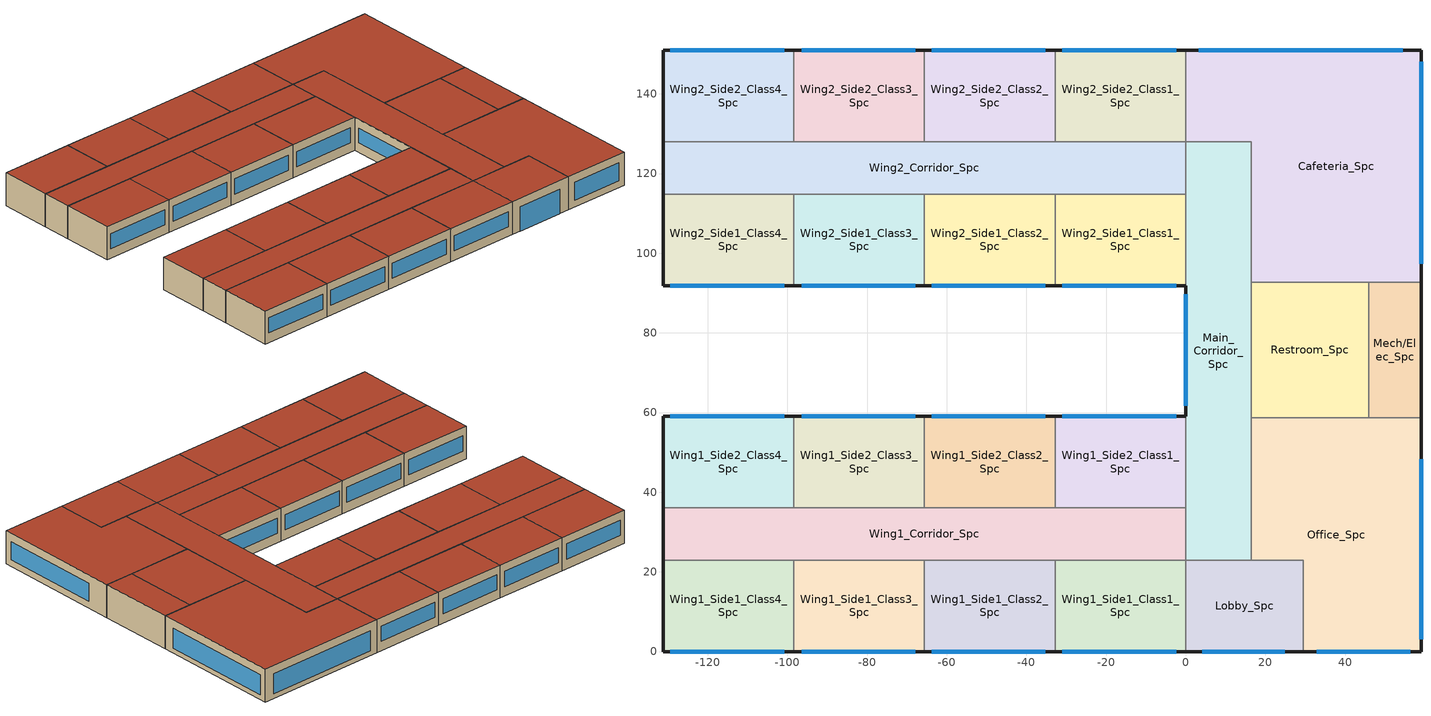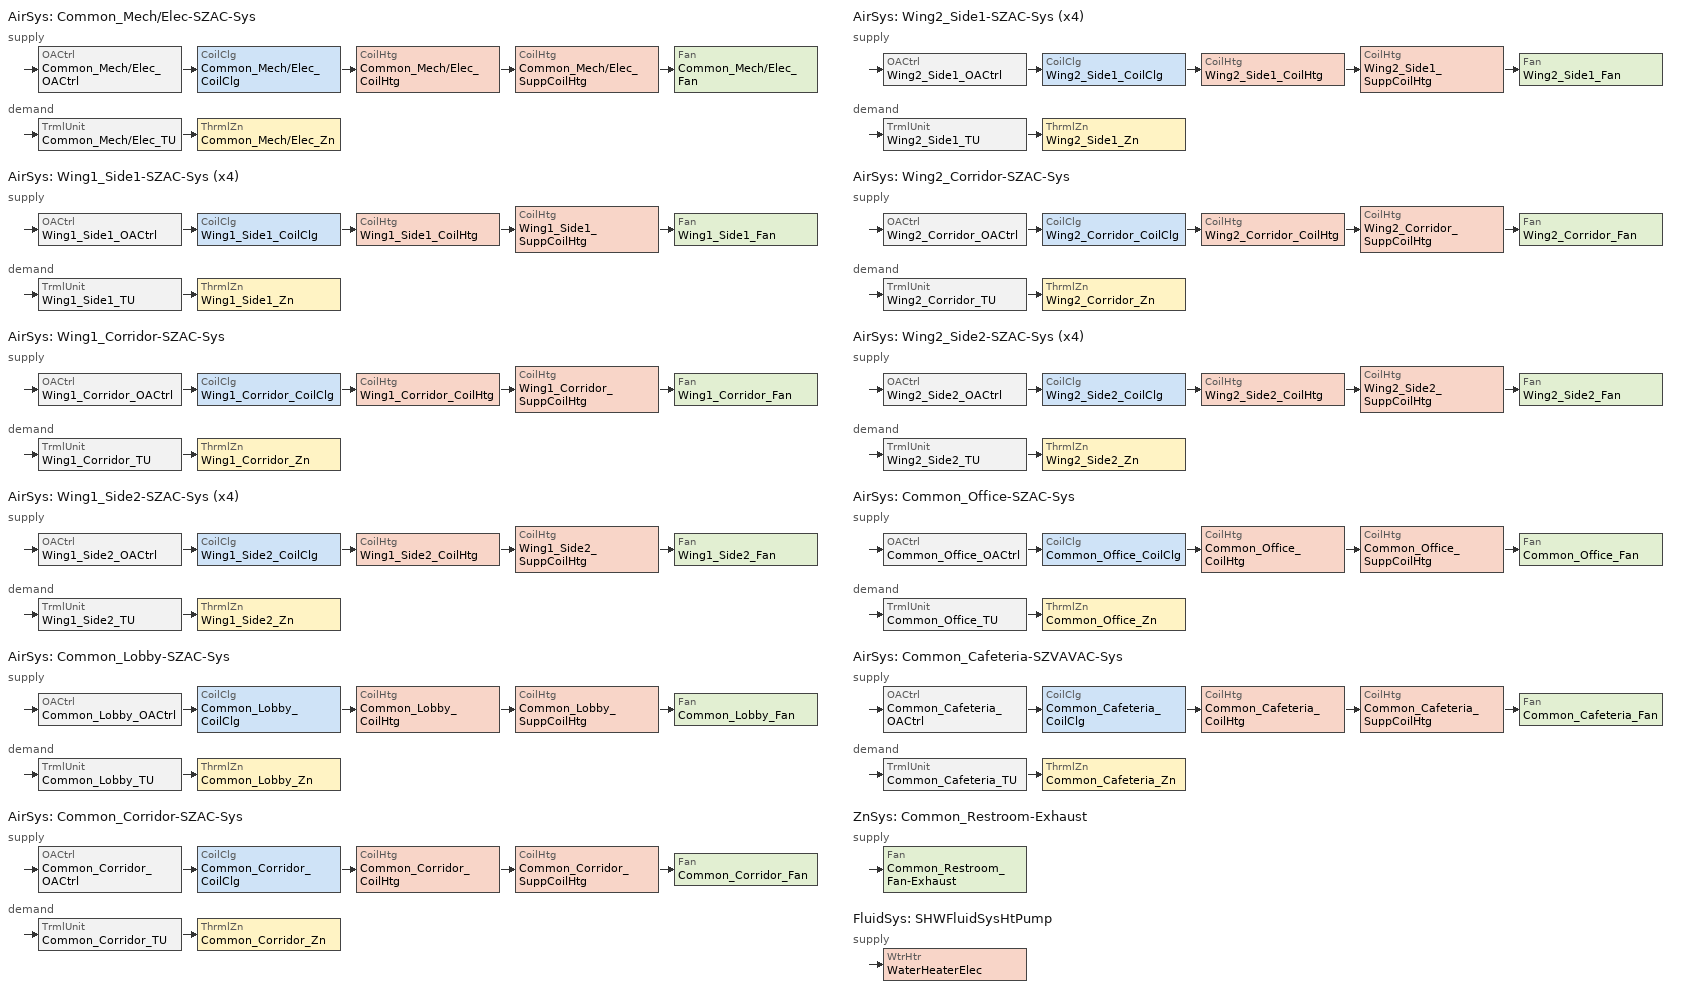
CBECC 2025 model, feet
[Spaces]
Cafeteria_Spc
 floor ground (Base_CZ12-SlabOnOrBelowGradeF073): 59.06,150.92 59.06,92.7 16.4,92.7 16.4,127.95 0,127.95 0,150.92 z0
 wall outside (Base_CZ12-NonresMetalFrameWallU055): 59.06,92.7 59.06,150.92 0,150.92 z0:14.76
 wall to Restroom_Spc (NACM_MetalFrameWallInterior): 16.4,92.7 45.93,92.7 z0:14.76
 wall to Main_Corridor_Spc (NACM_MetalFrameWallInterior): 0,127.95 16.4,127.95 16.4,92.7 z0:14.76
 wall to Wing2_Side2_Class1_Spc (NACM_MetalFrameWallInterior): 0,150.92 0,144.36 0,127.95 z0:14.76
 wall to Mech/Elec_Spc (NACM_MetalFrameWallInterior): 45.93,92.7 59.06,92.7 z0:14.76
 window (Base_AllCZ_FixedWindowU34): 54.47,150.92 3.25,150.92 / 59.06,97.42 59.06,148.04 z2.04:11.03
 roof outside (Base_CZ12-FlatNonresWoodFramingAndOtherRoofU028): 59.06,92.7 59.06,150.92 0,150.92 0,127.95 16.4,127.95 16.4,92.7 z14.76
Restroom_Spc
 floor ground (Base_CZ12-SlabOnOrBelowGradeF073): 45.93,92.7 45.93,58.68 16.4,58.68 16.4,92.7 z0
 wall to Main_Corridor_Spc (NACM_MetalFrameWallInterior): 16.4,92.7 16.4,58.68 z0:14.76
 wall to Mech/Elec_Spc (NACM_MetalFrameWallInterior): 45.93,58.68 45.93,92.7 z0:14.76
 wall to Office_Spc (NACM_MetalFrameWallInterior): 16.4,58.68 45.93,58.68 z0:14.76
 roof outside (Base_CZ12-FlatNonresWoodFramingAndOtherRoofU028): 45.93,58.68 45.93,92.7 16.4,92.7 16.4,58.68 z14.76
Main_Corridor_Spc
 floor ground (Base_CZ12-SlabOnOrBelowGradeF073): 16.4,127.95 16.4,22.97 0,22.97 0,127.95 z0
 wall outside (Base_CZ12-NonresMetalFrameWallU055): 0,91.86 0,59.06 z0:14.76
 wall to Lobby_Spc (NACM_MetalFrameWallInterior): 0,22.97 16.4,22.97 z0:14.76
 wall to Wing2_Corridor_Spc (NACM_MetalFrameWallInterior): 0,127.95 0,114.83 z0:14.76
 wall to Office_Spc (NACM_MetalFrameWallInterior): 16.4,22.97 16.4,58.68 z0:14.76
 wall to Wing1_Corridor_Spc (NACM_MetalFrameWallInterior): 0,36.09 0,22.97 z0:14.76
 wall to Wing1_Side2_Class1_Spc (NACM_MetalFrameWallInterior): 0,59.06 0,36.09 z0:14.76
 wall to Wing2_Side1_Class1_Spc (NACM_MetalFrameWallInterior): 0,114.83 0,111.55 0,91.86 z0:14.76
 window (Base_AllCZ_FixedWindowU34): 0,89.67 0,61.72 z4.33:10.79
 roof outside (Base_CZ12-FlatNonresWoodFramingAndOtherRoofU028): 16.4,22.97 16.4,127.95 0,127.95 0,22.97 z14.76
Wing2_Side2_Class1_Spc
 floor ground (Base_CZ12-SlabOnOrBelowGradeF073): 0,150.92 0,127.95 -32.81,127.95 -32.81,150.92 z0
 wall outside (Base_CZ12-NonresMetalFrameWallU055): 0,150.92 -32.81,150.92 z0:14.76
 wall to Wing2_Corridor_Spc (NACM_MetalFrameWallInterior): -32.81,127.95 0,127.95 z0:14.76
 wall to Wing2_Side2_Class2_Spc (NACM_MetalFrameWallInterior): -32.81,150.92 -32.81,127.95 z0:14.76
 window (Base_AllCZ_FixedWindowU34): -2.4,150.92 -30.94,150.92 z4.27:11.03
 roof outside (Base_CZ12-FlatNonresWoodFramingAndOtherRoofU028): 0,127.95 0,150.92 -32.81,150.92 -32.81,127.95 z14.76
Mech/Elec_Spc
 floor ground (Base_CZ12-SlabOnOrBelowGradeF073): 59.06,92.7 59.06,58.68 45.93,58.68 45.93,92.7 z0
 wall outside (Base_CZ12-NonresMetalFrameWallU055): 59.06,58.68 59.06,92.7 z0:14.76
 wall to Office_Spc (NACM_MetalFrameWallInterior): 45.93,58.68 59.06,58.68 z0:14.76
 roof outside (Base_CZ12-FlatNonresWoodFramingAndOtherRoofU028): 59.06,58.68 59.06,92.7 45.93,92.7 45.93,58.68 z14.76
Lobby_Spc
 floor ground (Base_CZ12-SlabOnOrBelowGradeF073): 29.53,22.97 29.53,0 0,0 0,22.97 z0
 wall outside (Base_CZ12-NonresMetalFrameWallU055): 0,0 29.53,0 z0:14.76
 wall to Office_Spc (NACM_MetalFrameWallInterior): 29.53,0 29.53,22.97 16.4,22.97 z0:14.76
 wall to Wing1_Side1_Class1_Spc (NACM_MetalFrameWallInterior): 0,22.97 0,0 z0:14.76
 window (Base_AllCZ_FixedWindowU34): 4.12,0 24.85,0 z0:10.99
 roof outside (Base_CZ12-FlatNonresWoodFramingAndOtherRoofU028): 29.53,0 29.53,22.97 0,22.97 0,0 z14.76
Office_Spc
 floor ground (Base_CZ12-SlabOnOrBelowGradeF073): 59.06,58.68 59.06,0 29.53,0 29.53,22.97 16.4,22.97 16.4,58.68 z0
 wall outside (Base_CZ12-NonresMetalFrameWallU055): 29.53,0 59.06,0 59.06,58.68 z0:14.76
 window (Base_AllCZ_FixedWindowU34): 59.06,3.07 59.06,48.28 z2.98:11.03; 56.4,0,11.03 32.94,0,11 32.94,0,2.98 56.4,0,2.98
 roof outside (Base_CZ12-FlatNonresWoodFramingAndOtherRoofU028): 59.06,0 59.06,58.68 16.4,58.68 16.4,22.97 29.53,22.97 29.53,0 z14.76
Wing1_Side1_Class1_Spc
 floor ground (Base_CZ12-SlabOnOrBelowGradeF073): 0,22.97 0,0 -32.81,0 -32.81,22.97 z0
 wall outside (Base_CZ12-NonresMetalFrameWallU055): -32.81,0 0,0 z0:14.76
 wall to Wing1_Corridor_Spc (NACM_MetalFrameWallInterior): 0,22.97 -32.81,22.97 z0:14.76
 wall to Wing1_Side1_Class2_Spc (NACM_MetalFrameWallInterior): -32.81,22.97 -32.81,0 z0:14.76
 window (Base_AllCZ_FixedWindowU34): -30.94,0 -2.4,0 z4.27:11.03
 roof outside (Base_CZ12-FlatNonresWoodFramingAndOtherRoofU028): 0,0 0,22.97 -32.81,22.97 -32.81,0 z14.76
Wing2_Corridor_Spc
 floor ground (Base_CZ12-SlabOnOrBelowGradeF073): 0,127.95 0,114.83 -131.23,114.83 -131.23,127.95 z0
 wall outside (Base_CZ12-NonresMetalFrameWallU055): -131.23,127.95 -131.23,114.83 z0:14.76
 wall to Wing2_Side2_Class4_Spc (NACM_MetalFrameWallInterior): -98.43,127.95 -131.23,127.95 z0:14.76
 wall to Wing2_Side2_Class3_Spc (NACM_MetalFrameWallInterior): -65.62,127.95 -98.43,127.95 z0:14.76
 wall to Wing2_Side2_Class2_Spc (NACM_MetalFrameWallInterior): -32.81,127.95 -65.62,127.95 z0:14.76
 wall to Wing2_Side1_Class1_Spc (NACM_MetalFrameWallInterior): -32.81,114.83 0,114.83 z0:14.76
 wall to Wing2_Side1_Class2_Spc (NACM_MetalFrameWallInterior): -65.62,114.83 -32.81,114.83 z0:14.76
 wall to Wing2_Side1_Class3_Spc (NACM_MetalFrameWallInterior): -98.43,114.83 -65.62,114.83 z0:14.76
 wall to Wing2_Side1_Class4_Spc (NACM_MetalFrameWallInterior): -131.23,114.83 -98.43,114.83 z0:14.76
 roof outside (Base_CZ12-FlatNonresWoodFramingAndOtherRoofU028): 0,114.83 0,127.95 -131.23,127.95 -131.23,114.83 z14.76
Wing1_Corridor_Spc
 floor ground (Base_CZ12-SlabOnOrBelowGradeF073): 0,36.09 0,22.97 -131.23,22.97 -131.23,36.09 z0
 wall outside (Base_CZ12-NonresMetalFrameWallU055): -131.23,36.09 -131.23,22.97 z0:14.76
 wall to Wing1_Side2_Class4_Spc (NACM_MetalFrameWallInterior): -98.43,36.09 -131.23,36.09 z0:14.76
 wall to Wing1_Side2_Class3_Spc (NACM_MetalFrameWallInterior): -65.62,36.09 -98.43,36.09 z0:14.76
 wall to Wing1_Side2_Class2_Spc (NACM_MetalFrameWallInterior): -32.81,36.09 -65.62,36.09 z0:14.76
 wall to Wing1_Side2_Class1_Spc (NACM_MetalFrameWallInterior): 0,36.09 -32.81,36.09 z0:14.76
 wall to Wing1_Side1_Class2_Spc (NACM_MetalFrameWallInterior): -65.62,22.97 -32.81,22.97 z0:14.76
 wall to Wing1_Side1_Class3_Spc (NACM_MetalFrameWallInterior): -98.43,22.97 -65.62,22.97 z0:14.76
 wall to Wing1_Side1_Class4_Spc (NACM_MetalFrameWallInterior): -131.23,22.97 -98.43,22.97 z0:14.76
 roof outside (Base_CZ12-FlatNonresWoodFramingAndOtherRoofU028): 0,22.97 0,36.09 -131.23,36.09 -131.23,22.97 z14.76
Wing1_Side2_Class1_Spc
 floor ground (Base_CZ12-SlabOnOrBelowGradeF073): 0,59.06 0,36.09 -32.81,36.09 -32.81,59.06 z0
 wall outside (Base_CZ12-NonresMetalFrameWallU055): 0,59.06 -32.81,59.06 z0:14.76
 wall to Wing1_Side2_Class2_Spc (NACM_MetalFrameWallInterior): -32.81,59.06 -32.81,36.09 z0:14.76
 window (Base_AllCZ_FixedWindowU34): -2.4,59.06 -30.94,59.06 z4.27:11.03
 roof outside (Base_CZ12-FlatNonresWoodFramingAndOtherRoofU028): 0,36.09 0,59.06 -32.81,59.06 -32.81,36.09 z14.76
Wing2_Side1_Class1_Spc
 floor ground (Base_CZ12-SlabOnOrBelowGradeF073): 0,114.83 0,91.86 -32.81,91.86 -32.81,114.83 z0
 wall outside (Base_CZ12-NonresMetalFrameWallU055): -32.81,91.86 0,91.86 z0:14.76
 wall to Wing2_Side1_Class2_Spc (NACM_MetalFrameWallInterior): -32.81,114.83 -32.81,91.86 z0:14.76
 window (Base_AllCZ_FixedWindowU34): -30.94,91.86 -2.4,91.86 z4.27:11.03
 roof outside (Base_CZ12-FlatNonresWoodFramingAndOtherRoofU028): 0,91.86 0,114.83 -32.81,114.83 -32.81,91.86 z14.76
Wing1_Side2_Class4_Spc
 floor ground (Base_CZ12-SlabOnOrBelowGradeF073): -98.43,59.06 -98.43,36.09 -131.23,36.09 -131.23,59.06 z0
 wall outside (Base_CZ12-NonresMetalFrameWallU055): -98.43,59.06 -131.23,59.06 -131.23,36.09 z0:14.76
 wall to Wing1_Side2_Class3_Spc (NACM_MetalFrameWallInterior): -98.43,36.09 -98.43,59.06 z0:14.76
 window (Base_AllCZ_FixedWindowU34): -100.83,59.06 -129.37,59.06 z4.27:11.03
 roof outside (Base_CZ12-FlatNonresWoodFramingAndOtherRoofU028): -98.43,36.09 -98.43,59.06 -131.23,59.06 -131.23,36.09 z14.76
Wing1_Side2_Class3_Spc
 floor ground (Base_CZ12-SlabOnOrBelowGradeF073): -65.62,59.06 -65.62,36.09 -98.43,36.09 -98.43,59.06 z0
 wall outside (Base_CZ12-NonresMetalFrameWallU055): -65.62,59.06 -98.43,59.06 z0:14.76
 wall to Wing1_Side2_Class2_Spc (NACM_MetalFrameWallInterior): -65.62,36.09 -65.62,59.06 z0:14.76
 window (Base_AllCZ_FixedWindowU34): -67.89,59.06 -96.43,59.06 z4.27:11.03
 roof outside (Base_CZ12-FlatNonresWoodFramingAndOtherRoofU028): -65.62,36.09 -65.62,59.06 -98.43,59.06 -98.43,36.09 z14.76
Wing1_Side2_Class2_Spc
 floor ground (Base_CZ12-SlabOnOrBelowGradeF073): -32.81,59.06 -32.81,36.09 -65.62,36.09 -65.62,59.06 z0
 wall outside (Base_CZ12-NonresMetalFrameWallU055): -32.81,59.06 -65.62,59.06 z0:14.76
 window (Base_AllCZ_FixedWindowU34): -35.24,59.06 -63.79,59.06 z4.27:11.03
 roof outside (Base_CZ12-FlatNonresWoodFramingAndOtherRoofU028): -32.81,36.09 -32.81,59.06 -65.62,59.06 -65.62,36.09 z14.76
Wing1_Side1_Class2_Spc
 floor ground (Base_CZ12-SlabOnOrBelowGradeF073): -32.81,22.97 -32.81,0 -65.62,0 -65.62,22.97 z0
 wall outside (Base_CZ12-NonresMetalFrameWallU055): -65.62,0 -32.81,0 z0:14.76
 wall to Wing1_Side1_Class3_Spc (NACM_MetalFrameWallInterior): -65.62,22.97 -65.62,0 z0:14.76
 window (Base_AllCZ_FixedWindowU34): -63.79,0 -35.24,0 z4.27:11.03
 roof outside (Base_CZ12-FlatNonresWoodFramingAndOtherRoofU028): -32.81,0 -32.81,22.97 -65.62,22.97 -65.62,0 z14.76
Wing1_Side1_Class3_Spc
 floor ground (Base_CZ12-SlabOnOrBelowGradeF073): -65.62,22.97 -65.62,0 -98.43,0 -98.43,22.97 z0
 wall outside (Base_CZ12-NonresMetalFrameWallU055): -98.43,0 -65.62,0 z0:14.76
 wall to Wing1_Side1_Class4_Spc (NACM_MetalFrameWallInterior): -98.43,22.97 -98.43,0 z0:14.76
 window (Base_AllCZ_FixedWindowU34): -96.43,0 -67.89,0 z4.27:11.03
 roof outside (Base_CZ12-FlatNonresWoodFramingAndOtherRoofU028): -65.62,0 -65.62,22.97 -98.43,22.97 -98.43,0 z14.76
Wing1_Side1_Class4_Spc
 floor ground (Base_CZ12-SlabOnOrBelowGradeF073): -98.43,22.97 -98.43,0 -131.23,0 -131.23,22.97 z0
 wall outside (Base_CZ12-NonresMetalFrameWallU055): -131.23,22.97 -131.23,0 -98.43,0 z0:14.76
 window (Base_AllCZ_FixedWindowU34): -129.37,0 -100.83,0 z4.27:11.03
 roof outside (Base_CZ12-FlatNonresWoodFramingAndOtherRoofU028): -98.43,0 -98.43,22.97 -131.23,22.97 -131.23,0 z14.76
Wing2_Side2_Class4_Spc
 floor ground (Base_CZ12-SlabOnOrBelowGradeF073): -98.43,150.92 -98.43,127.95 -131.23,127.95 -131.23,150.92 z0
 wall outside (Base_CZ12-NonresMetalFrameWallU055): -98.43,150.92 -131.23,150.92 -131.23,127.95 z0:14.76
 wall to Wing2_Side2_Class3_Spc (NACM_MetalFrameWallInterior): -98.43,127.95 -98.43,150.92 z0:14.76
 window (Base_AllCZ_FixedWindowU34): -100.83,150.92 -129.37,150.92 z4.27:11.03
 roof outside (Base_CZ12-FlatNonresWoodFramingAndOtherRoofU028): -98.43,127.95 -98.43,150.92 -131.23,150.92 -131.23,127.95 z14.76
Wing2_Side2_Class3_Spc
 floor ground (Base_CZ12-SlabOnOrBelowGradeF073): -65.62,150.92 -65.62,127.95 -98.43,127.95 -98.43,150.92 z0
 wall outside (Base_CZ12-NonresMetalFrameWallU055): -65.62,150.92 -98.43,150.92 z0:14.76
 wall to Wing2_Side2_Class2_Spc (NACM_MetalFrameWallInterior): -65.62,127.95 -65.62,150.92 z0:14.76
 window (Base_AllCZ_FixedWindowU34): -67.89,150.92 -96.43,150.92 z4.27:11.03
 roof outside (Base_CZ12-FlatNonresWoodFramingAndOtherRoofU028): -65.62,127.95 -65.62,150.92 -98.43,150.92 -98.43,127.95 z14.76
Wing2_Side2_Class2_Spc
 floor ground (Base_CZ12-SlabOnOrBelowGradeF073): -32.81,150.92 -32.81,127.95 -65.62,127.95 -65.62,150.92 z0
 wall outside (Base_CZ12-NonresMetalFrameWallU055): -32.81,150.92 -65.62,150.92 z0:14.76
 window (Base_AllCZ_FixedWindowU34): -35.24,150.92 -63.79,150.92 z4.27:11.03
 roof outside (Base_CZ12-FlatNonresWoodFramingAndOtherRoofU028): -32.81,127.95 -32.81,150.92 -65.62,150.92 -65.62,127.95 z14.76
Wing2_Side1_Class2_Spc
 floor ground (Base_CZ12-SlabOnOrBelowGradeF073): -32.81,114.83 -32.81,91.86 -65.62,91.86 -65.62,114.83 z0
 wall outside (Base_CZ12-NonresMetalFrameWallU055): -65.62,91.86 -32.81,91.86 z0:14.76
 wall to Wing2_Side1_Class3_Spc (NACM_MetalFrameWallInterior): -65.62,114.83 -65.62,91.86 z0:14.76
 window (Base_AllCZ_FixedWindowU34): -63.79,91.86 -35.24,91.86 z4.27:11.03
 roof outside (Base_CZ12-FlatNonresWoodFramingAndOtherRoofU028): -32.81,91.86 -32.81,114.83 -65.62,114.83 -65.62,91.86 z14.76
Wing2_Side1_Class3_Spc
 floor ground (Base_CZ12-SlabOnOrBelowGradeF073): -65.62,114.83 -65.62,91.86 -98.43,91.86 -98.43,114.83 z0
 wall outside (Base_CZ12-NonresMetalFrameWallU055): -98.43,91.86 -65.62,91.86 z0:14.76
 wall to Wing2_Side1_Class4_Spc (NACM_MetalFrameWallInterior): -98.43,114.83 -98.43,91.86 z0:14.76
 window (Base_AllCZ_FixedWindowU34): -96.43,91.86 -67.89,91.86 z4.27:11.03
 roof outside (Base_CZ12-FlatNonresWoodFramingAndOtherRoofU028): -65.62,91.86 -65.62,114.83 -98.43,114.83 -98.43,91.86 z14.76
Wing2_Side1_Class4_Spc
 floor ground (Base_CZ12-SlabOnOrBelowGradeF073): -98.43,114.83 -98.43,91.86 -131.23,91.86 -131.23,114.83 z0
 wall outside (Base_CZ12-NonresMetalFrameWallU055): -131.23,114.83 -131.23,91.86 -98.43,91.86 z0:14.76
 window (Base_AllCZ_FixedWindowU34): -129.37,91.86 -100.83,91.86 z4.27:11.03
 roof outside (Base_CZ12-FlatNonresWoodFramingAndOtherRoofU028): -98.43,91.86 -98.43,114.83 -131.23,114.83 -131.23,91.86 z14.76
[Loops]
AirSys 'Common_Mech/Elec-SZAC-Sys'
 supply: OACtrl 'Common_Mech/Elec_OACtrl' > CoilClg 'Common_Mech/Elec_CoilClg' > CoilHtg 'Common_Mech/Elec_CoilHtg' > CoilHtg 'Common_Mech/Elec_SuppCoilHtg' > Fan 'Common_Mech/Elec_Fan'
 demand: TrmlUnit 'Common_Mech/Elec_TU' > ThrmlZn 'Common_Mech/Elec_Zn'
AirSys 'Wing1_Side1-SZAC-Sys (x4)'
 supply: OACtrl 'Wing1_Side1_OACtrl' > CoilClg 'Wing1_Side1_CoilClg' > CoilHtg 'Wing1_Side1_CoilHtg' > CoilHtg 'Wing1_Side1_SuppCoilHtg' > Fan 'Wing1_Side1_Fan'
 demand: TrmlUnit 'Wing1_Side1_TU' > ThrmlZn 'Wing1_Side1_Zn'
AirSys 'Wing1_Corridor-SZAC-Sys'
 supply: OACtrl 'Wing1_Corridor_OACtrl' > CoilClg 'Wing1_Corridor_CoilClg' > CoilHtg 'Wing1_Corridor_CoilHtg' > CoilHtg 'Wing1_Corridor_SuppCoilHtg' > Fan 'Wing1_Corridor_Fan'
 demand: TrmlUnit 'Wing1_Corridor_TU' > ThrmlZn 'Wing1_Corridor_Zn'
AirSys 'Wing1_Side2-SZAC-Sys (x4)'
 supply: OACtrl 'Wing1_Side2_OACtrl' > CoilClg 'Wing1_Side2_CoilClg' > CoilHtg 'Wing1_Side2_CoilHtg' > CoilHtg 'Wing1_Side2_SuppCoilHtg' > Fan 'Wing1_Side2_Fan'
 demand: TrmlUnit 'Wing1_Side2_TU' > ThrmlZn 'Wing1_Side2_Zn'
AirSys 'Common_Lobby-SZAC-Sys'
 supply: OACtrl 'Common_Lobby_OACtrl' > CoilClg 'Common_Lobby_CoilClg' > CoilHtg 'Common_Lobby_CoilHtg' > CoilHtg 'Common_Lobby_SuppCoilHtg' > Fan 'Common_Lobby_Fan'
 demand: TrmlUnit 'Common_Lobby_TU' > ThrmlZn 'Common_Lobby_Zn'
AirSys 'Common_Corridor-SZAC-Sys'
 supply: OACtrl 'Common_Corridor_OACtrl' > CoilClg 'Common_Corridor_CoilClg' > CoilHtg 'Common_Corridor_CoilHtg' > CoilHtg 'Common_Corridor_SuppCoilHtg' > Fan 'Common_Corridor_Fan'
 demand: TrmlUnit 'Common_Corridor_TU' > ThrmlZn 'Common_Corridor_Zn'
AirSys 'Wing2_Side1-SZAC-Sys (x4)'
 supply: OACtrl 'Wing2_Side1_OACtrl' > CoilClg 'Wing2_Side1_CoilClg' > CoilHtg 'Wing2_Side1_CoilHtg' > CoilHtg 'Wing2_Side1_SuppCoilHtg' > Fan 'Wing2_Side1_Fan'
 demand: TrmlUnit 'Wing2_Side1_TU' > ThrmlZn 'Wing2_Side1_Zn'
AirSys 'Wing2_Corridor-SZAC-Sys'
 supply: OACtrl 'Wing2_Corridor_OACtrl' > CoilClg 'Wing2_Corridor_CoilClg' > CoilHtg 'Wing2_Corridor_CoilHtg' > CoilHtg 'Wing2_Corridor_SuppCoilHtg' > Fan 'Wing2_Corridor_Fan'
 demand: TrmlUnit 'Wing2_Corridor_TU' > ThrmlZn 'Wing2_Corridor_Zn'
AirSys 'Wing2_Side2-SZAC-Sys (x4)'
 supply: OACtrl 'Wing2_Side2_OACtrl' > CoilClg 'Wing2_Side2_CoilClg' > CoilHtg 'Wing2_Side2_CoilHtg' > CoilHtg 'Wing2_Side2_SuppCoilHtg' > Fan 'Wing2_Side2_Fan'
 demand: TrmlUnit 'Wing2_Side2_TU' > ThrmlZn 'Wing2_Side2_Zn'
AirSys 'Common_Office-SZAC-Sys'
 supply: OACtrl 'Common_Office_OACtrl' > CoilClg 'Common_Office_CoilClg' > CoilHtg 'Common_Office_CoilHtg' > CoilHtg 'Common_Office_SuppCoilHtg' > Fan 'Common_Office_Fan'
 demand: TrmlUnit 'Common_Office_TU' > ThrmlZn 'Common_Office_Zn'
AirSys 'Common_Cafeteria-SZVAVAC-Sys'
 supply: OACtrl 'Common_Cafeteria_OACtrl' > CoilClg 'Common_Cafeteria_CoilClg' > CoilHtg 'Common_Cafeteria_CoilHtg' > CoilHtg 'Common_Cafeteria_SuppCoilHtg' > Fan 'Common_Cafeteria_Fan'
 demand: TrmlUnit 'Common_Cafeteria_TU' > ThrmlZn 'Common_Cafeteria_Zn'
ZnSys 'Common_Restroom-Exhaust'
 supply: Fan 'Common_Restroom_Fan-Exhaust'
FluidSys 'SHWFluidSysHtPump'
 supply: WtrHtr 'WaterHeaterElec'
[Proj]
010012-SchSml-CECStd25: ZipCode=95814; AirBarrier=Air barrier - not verified
[Bldg]
Primary School: TotStoryCnt=1; AboveGrdStoryCnt=1
[ConsAssm]
Base_CZ12-SlabOnOrBelowGradeF073: CompatibleSurfType=UndergroundFloor; SlabType=UnheatedSlabOnGrade; MatRef[1]=Concrete - 140 lb/ft3 - 6 in.
Base_CZ12-NonresMetalFrameWallU055: CompatibleSurfType=ExteriorWall; MatRef[1]=Stucco - 7/8 in.; MatRef[2]=Compliance Insulation R14.60; MatRef[3]=Compliance Insulation R1.41; MatRef[4]=Compliance Insulation R0.02; MatRef[5]=Compliance Insulation R0.02; MatRef[6]=Air - Metal Wall Framing - 16 or 24 in. OC; MatRef[7]=Gypsum Board - 1/2 in.
NACM_MetalFrameWallInterior: CompatibleSurfType=InteriorWall; MatRef[1]=Gypsum Board - 5/8 in.; MatRef[2]=Air - Metal Wall Framing - 16 or 24 in. OC; MatRef[3]=Gypsum Board - 5/8 in.
Base_CZ12-FlatNonresWoodFramingAndOtherRoofU028: CompatibleSurfType=Roof; MatRef[1]=Metal Standing Seam - 1/16 in.; MatRef[2]=Compliance Insulation R34.93; CRRCInitialRefl=0.63; CRRCAgedRefl=0.63; CRRCProdID=XXXX-XXXX
[Mat]
Name | CodeCat | CodeItem
Concrete - 140 lb/ft3 - 6 in. | Concrete | Concrete - 140 lb/ft3 - 6 in.
Stucco - 7/8 in. | Plastering Materials | Stucco - 7/8 in.
Air - Metal Wall Framing - 16 or 24 in. OC | Air | Air - Metal Wall Framing - 16 or 24 in. OC
Gypsum Board - 1/2 in. | Bldg Board and Siding | Gypsum Board - 1/2 in.
Gypsum Board - 5/8 in. | Bldg Board and Siding | Gypsum Board - 5/8 in.
Metal Standing Seam - 1/16 in. | Roofing | Metal Standing Seam - 1/16 in.
Compliance Insulation R34.93 | Insulation Board | Compliance Insulation R34.93
Compliance Insulation R14.60 | Insulation Board | Compliance Insulation R14.60
Compliance Insulation R1.41 | Insulation Board | Compliance Insulation R1.41
Compliance Insulation R0.02 | Insulation Board | Compliance Insulation R0.02
[FenCons]
Base_AllCZ_FixedWindowU34: FenType=VerticalFenestration; FenProdType=FixedWindow; AssmContext=Manufactured; CertificationMthd=NFRCRated; SHGC=0.22; UFactor=0.34; VT=0.42
[Story]
Level 1
[Spc] Story=Level 1
Name | ThrmlZnRef | Vol | SpcFuncDefaultsRef | OccSensorCtrl | CondgType | ExhNumFixtures
Cafeteria_Spc | Common_Cafeteria_Zn | 42220.3 | Cafeteria Defaults
Lobby_Spc | Common_Lobby_Zn | 10011.7 | Corridor/Lobby Defaults | 1
Main_Corridor_Spc | Common_Corridor_Zn | 25426.6 | Corridor/Lobby Defaults | 1
Mech/Elec_Spc | Common_Mech/Elec_Zn | 6591.85 | Elec/Mech Room Defaults |  | DirectlyConditioned
Office_Spc | Common_Office_Zn | 32500.4 | Office Defaults
Restroom_Spc | Common_Restroom_Zn | 14831.7 | Restroom Defaults |  | IndirectlyConditioned | 10
Wing1_Corridor_Spc | Wing1_Corridor_Zn | 25426.6 | Corridor/Lobby Defaults | 1
Wing1_Side1_Class1_Spc; Wing1_Side1_Class2_Spc; Wing1_Side1_Class3_Spc; Wing1_Side1_Class4_Spc | Wing1_Side1_Zn | 11124.1 | Classroom Defaults
Wing1_Side2_Class1_Spc; Wing1_Side2_Class2_Spc; Wing1_Side2_Class3_Spc; Wing1_Side2_Class4_Spc | Wing1_Side2_Zn | 11124.1 | Classroom Defaults
Wing2_Corridor_Spc | Wing2_Corridor_Zn | 25426.6 | Corridor/Lobby Defaults | 1
Wing2_Side1_Class1_Spc; Wing2_Side1_Class2_Spc; Wing2_Side1_Class3_Spc; Wing2_Side1_Class4_Spc | Wing2_Side1_Zn | 11124.1 | Classroom Defaults
Wing2_Side2_Class1_Spc; Wing2_Side2_Class2_Spc; Wing2_Side2_Class3_Spc; Wing2_Side2_Class4_Spc | Wing2_Side2_Zn | 11124.1 | Classroom Defaults
[ThrmlZn]
Name | Type | ExhSysRef | PriAirCondgSysRef[1] | HVACZnCnt | VentCtrlMthd
Common_Restroom_Zn | Unconditioned | Common_Restroom-Exhaust
Common_Mech/Elec_Zn | Conditioned |  | Common_Mech/Elec-SZAC-Sys
Wing1_Side1_Zn | Conditioned |  | Wing1_Side1-SZAC-Sys (x4) | 4
Wing1_Corridor_Zn | Conditioned |  | Wing1_Corridor-SZAC-Sys
Wing1_Side2_Zn | Conditioned |  | Wing1_Side2-SZAC-Sys (x4) | 4
Common_Lobby_Zn | Conditioned |  | Common_Lobby-SZAC-Sys
Common_Corridor_Zn | Conditioned |  | Common_Corridor-SZAC-Sys
Wing2_Side1_Zn | Conditioned |  | Wing2_Side1-SZAC-Sys (x4) | 4
Wing2_Corridor_Zn | Conditioned |  | Wing2_Corridor-SZAC-Sys
Wing2_Side2_Zn | Conditioned |  | Wing2_Side2-SZAC-Sys (x4) | 4
Common_Office_Zn | Conditioned |  | Common_Office-SZAC-Sys
Common_Cafeteria_Zn | Conditioned |  | Common_Cafeteria-SZVAVAC-Sys |  | CO2Sensors
[AirSys]
Name | Type | CtrlZnRef | Cnt
Common_Mech/Elec-SZAC-Sys | SZHP | Common_Mech/Elec_Zn
Wing1_Side1-SZAC-Sys (x4) | SZHP | Wing1_Side1_Zn | 4
Wing1_Corridor-SZAC-Sys | SZHP | Wing1_Corridor_Zn
Wing1_Side2-SZAC-Sys (x4) | SZHP | Wing1_Side2_Zn | 4
Common_Lobby-SZAC-Sys | SZHP | Common_Lobby_Zn
Common_Corridor-SZAC-Sys | SZHP | Common_Corridor_Zn
Wing2_Side1-SZAC-Sys (x4) | SZHP | Wing2_Side1_Zn | 4
Wing2_Corridor-SZAC-Sys | SZHP | Wing2_Corridor_Zn
Wing2_Side2-SZAC-Sys (x4) | SZHP | Wing2_Side2_Zn | 4
Common_Office-SZAC-Sys | SZHP | Common_Office_Zn
Common_Cafeteria-SZVAVAC-Sys | SZVAVHP | Common_Cafeteria_Zn
[AirSeg]
Name | Sys | Type
Common_Mech/Elec_AirSeg-Supply | Common_Mech/Elec-SZAC-Sys | Supply
Common_Mech/Elec_AirSeg-Return | Common_Mech/Elec-SZAC-Sys | Return
Wing1_Side1_AirSeg-Supply | Wing1_Side1-SZAC-Sys (x4) | Supply
Wing1_Side1_AirSeg-Return | Wing1_Side1-SZAC-Sys (x4) | Return
Wing1_Corridor_AirSeg-Supply | Wing1_Corridor-SZAC-Sys | Supply
Wing1_Corridor_AirSeg-Return | Wing1_Corridor-SZAC-Sys | Return
Wing1_Side2_AirSeg-Supply; Wing1_Side2_AirSeg-Return | Wing1_Side2-SZAC-Sys (x4)
Common_Lobby_AirSeg-Supply | Common_Lobby-SZAC-Sys | Supply
Common_Lobby_AirSeg-Return | Common_Lobby-SZAC-Sys | Return
Common_Corridor_AirSeg-Supply | Common_Corridor-SZAC-Sys | Supply
Common_Corridor_AirSeg-Return | Common_Corridor-SZAC-Sys | Return
Wing2_Side1_AirSeg-Supply | Wing2_Side1-SZAC-Sys (x4) | Supply
Wing2_Side1_AirSeg-Return | Wing2_Side1-SZAC-Sys (x4) | Return
Wing2_Corridor_AirSeg-Supply | Wing2_Corridor-SZAC-Sys | Supply
Wing2_Corridor_AirSeg-Return | Wing2_Corridor-SZAC-Sys | Return
Wing2_Side2_AirSeg-Supply | Wing2_Side2-SZAC-Sys (x4) | Supply
Wing2_Side2_AirSeg-Return | Wing2_Side2-SZAC-Sys (x4) | Return
Common_Office_AirSeg-Supply | Common_Office-SZAC-Sys | Supply
Common_Office_AirSeg-Return | Common_Office-SZAC-Sys | Return
Common_Cafeteria_AirSeg-Supply | Common_Cafeteria-SZVAVAC-Sys | Supply
Common_Cafeteria_AirSeg-Return | Common_Cafeteria-SZVAVAC-Sys | Return
[CoilClg] Type=DirectExpansion; CndsrType=Air
Name | Sys | NumClgStages
Common_Mech/Elec_CoilClg | Common_Mech/Elec-SZAC-Sys
Wing1_Side1_CoilClg | Wing1_Side1-SZAC-Sys (x4)
Wing1_Corridor_CoilClg | Wing1_Corridor-SZAC-Sys
Wing1_Side2_CoilClg | Wing1_Side2-SZAC-Sys (x4)
Common_Lobby_CoilClg | Common_Lobby-SZAC-Sys
Common_Corridor_CoilClg | Common_Corridor-SZAC-Sys
Wing2_Side1_CoilClg | Wing2_Side1-SZAC-Sys (x4)
Wing2_Corridor_CoilClg | Wing2_Corridor-SZAC-Sys
Wing2_Side2_CoilClg | Wing2_Side2-SZAC-Sys (x4)
Common_Office_CoilClg | Common_Office-SZAC-Sys
Common_Cafeteria_CoilClg | Common_Cafeteria-SZVAVAC-Sys | 2
[CoilHtg]
Name | Sys | Type | HtPumpSuppCoilHtgRef | FurnThrmlEff
Common_Mech/Elec_CoilHtg | Common_Mech/Elec-SZAC-Sys | HeatPump | Common_Mech/Elec_SuppCoilHtg
Common_Mech/Elec_SuppCoilHtg | Common_Mech/Elec-SZAC-Sys | Resistance
Wing1_Side1_CoilHtg | Wing1_Side1-SZAC-Sys (x4) | HeatPump | Wing1_Side1_SuppCoilHtg | 0.81
Wing1_Side1_SuppCoilHtg | Wing1_Side1-SZAC-Sys (x4) | Resistance
Wing1_Corridor_CoilHtg | Wing1_Corridor-SZAC-Sys | HeatPump | Wing1_Corridor_SuppCoilHtg | 0.81
Wing1_Corridor_SuppCoilHtg | Wing1_Corridor-SZAC-Sys | Resistance
Wing1_Side2_CoilHtg | Wing1_Side2-SZAC-Sys (x4) | HeatPump | Wing1_Side2_SuppCoilHtg | 0.81
Wing1_Side2_SuppCoilHtg | Wing1_Side2-SZAC-Sys (x4) | Resistance
Common_Lobby_CoilHtg | Common_Lobby-SZAC-Sys | HeatPump | Common_Lobby_SuppCoilHtg | 0.81
Common_Lobby_SuppCoilHtg | Common_Lobby-SZAC-Sys | Resistance
Common_Corridor_CoilHtg | Common_Corridor-SZAC-Sys | HeatPump | Common_Corridor_SuppCoilHtg | 0.81
Common_Corridor_SuppCoilHtg | Common_Corridor-SZAC-Sys | Resistance
Wing2_Side1_CoilHtg | Wing2_Side1-SZAC-Sys (x4) | HeatPump | Wing2_Side1_SuppCoilHtg | 0.81
Wing2_Side1_SuppCoilHtg | Wing2_Side1-SZAC-Sys (x4) | Resistance
Wing2_Corridor_CoilHtg | Wing2_Corridor-SZAC-Sys | HeatPump | Wing2_Corridor_SuppCoilHtg | 0.81
Wing2_Corridor_SuppCoilHtg | Wing2_Corridor-SZAC-Sys | Resistance
Wing2_Side2_CoilHtg | Wing2_Side2-SZAC-Sys (x4) | HeatPump | Wing2_Side2_SuppCoilHtg | 0.81
Wing2_Side2_SuppCoilHtg | Wing2_Side2-SZAC-Sys (x4) | Resistance
Common_Office_CoilHtg | Common_Office-SZAC-Sys | HeatPump | Common_Office_SuppCoilHtg | 0.81
Common_Office_SuppCoilHtg | Common_Office-SZAC-Sys | Resistance
Common_Cafeteria_CoilHtg | Common_Cafeteria-SZVAVAC-Sys | HeatPump | Common_Cafeteria_SuppCoilHtg | 0.81
Common_Cafeteria_SuppCoilHtg | Common_Cafeteria-SZVAVAC-Sys | Resistance
[Fan]
Name | Sys | CtrlMthd | ModelingMthd
Common_Mech/Elec_Fan | Common_Mech/Elec-SZAC-Sys | ConstantVolume
Wing1_Side1_Fan | Wing1_Side1-SZAC-Sys (x4) | ConstantVolume
Wing1_Corridor_Fan | Wing1_Corridor-SZAC-Sys | ConstantVolume
Wing1_Side2_Fan | Wing1_Side2-SZAC-Sys (x4) | ConstantVolume
Common_Lobby_Fan | Common_Lobby-SZAC-Sys | ConstantVolume
Common_Corridor_Fan | Common_Corridor-SZAC-Sys | ConstantVolume
Wing2_Side1_Fan | Wing2_Side1-SZAC-Sys (x4) | ConstantVolume
Wing2_Corridor_Fan | Wing2_Corridor-SZAC-Sys | ConstantVolume
Wing2_Side2_Fan | Wing2_Side2-SZAC-Sys (x4) | ConstantVolume
Common_Office_Fan | Common_Office-SZAC-Sys | ConstantVolume
Common_Cafeteria_Fan | Common_Cafeteria-SZVAVAC-Sys
Common_Restroom_Fan-Exhaust | Common_Restroom-Exhaust |  | PowerPerUnitFlow
[TrmlUnit] Type=Uncontrolled
Name | Sys | ZnServedRef | PriAirSegRef
Common_Mech/Elec_TU | Common_Mech/Elec-SZAC-Sys | Common_Mech/Elec_Zn | Common_Mech/Elec_AirSeg-Supply
Wing1_Side1_TU | Wing1_Side1-SZAC-Sys (x4) | Wing1_Side1_Zn | Wing1_Side1_AirSeg-Supply
Wing1_Corridor_TU | Wing1_Corridor-SZAC-Sys | Wing1_Corridor_Zn | Wing1_Corridor_AirSeg-Supply
Wing1_Side2_TU | Wing1_Side2-SZAC-Sys (x4) | Wing1_Side2_Zn | Wing1_Side2_AirSeg-Supply
Common_Lobby_TU | Common_Lobby-SZAC-Sys | Common_Lobby_Zn | Common_Lobby_AirSeg-Supply
Common_Corridor_TU | Common_Corridor-SZAC-Sys | Common_Corridor_Zn | Common_Corridor_AirSeg-Supply
Wing2_Side1_TU | Wing2_Side1-SZAC-Sys (x4) | Wing2_Side1_Zn | Wing2_Side1_AirSeg-Supply
Wing2_Corridor_TU | Wing2_Corridor-SZAC-Sys | Wing2_Corridor_Zn | Wing2_Corridor_AirSeg-Supply
Wing2_Side2_TU | Wing2_Side2-SZAC-Sys (x4) | Wing2_Side2_Zn | Wing2_Side2_AirSeg-Supply
Common_Office_TU | Common_Office-SZAC-Sys | Common_Office_Zn | Common_Office_AirSeg-Supply
Common_Cafeteria_TU | Common_Cafeteria-SZVAVAC-Sys | Common_Cafeteria_Zn | Common_Cafeteria_AirSeg-Supply
[OACtrl]
Name | Sys | EconoCtrlMthd | EconoIntegration | EconoHiTempLockout
Common_Mech/Elec_OACtrl | Common_Mech/Elec-SZAC-Sys
Wing1_Side1_OACtrl | Wing1_Side1-SZAC-Sys (x4)
Wing1_Corridor_OACtrl | Wing1_Corridor-SZAC-Sys
Wing1_Side2_OACtrl | Wing1_Side2-SZAC-Sys (x4)
Common_Lobby_OACtrl | Common_Lobby-SZAC-Sys
Common_Corridor_OACtrl | Common_Corridor-SZAC-Sys | FixedDryBulb | Integrated | 75
Wing2_Side1_OACtrl | Wing2_Side1-SZAC-Sys (x4)
Wing2_Corridor_OACtrl | Wing2_Corridor-SZAC-Sys
Wing2_Side2_OACtrl | Wing2_Side2-SZAC-Sys (x4)
Common_Office_OACtrl | Common_Office-SZAC-Sys | FixedDryBulb | Integrated | 75
Common_Cafeteria_OACtrl | Common_Cafeteria-SZVAVAC-Sys | FixedDryBulb | Integrated | 75
[ZnSys]
Common_Restroom-Exhaust: Type=Exhaust
[FluidSys]
SHWFluidSysHtPump: Type=ServiceHotWater
[FluidSeg] Sys=SHWFluidSysHtPump
Name | Type | Src
SHWSupplyElec | PrimarySupply
SHWMakeupElec | MakeupFluid | MunicipalWater
[WtrHtr]
WaterHeaterElec: Sys=SHWFluidSysHtPump; Type=HeatPumpSplit; FluidSegOutRef=SHWSupplyElec; FluidSegMakeupRef=SHWMakeupElec; StorCap=44.4719; UEF=2.15; FirstHrRating=75; CprsrLoc=1; StorLoc=1; FuelSrc=Electricity; InpPwr=6.9015; IsUEFRtd=1
[SpcFuncDefaults] SHWFluidSegRef=SHWSupplyElec
Name | SpcFunc
Office Defaults | Office Area (>250 square feet)
Classroom Defaults | Classroom, Lecture, Training, Vocational Areas
Corridor/Lobby Defaults | Corridor Area
Restroom Defaults | Restrooms
Cafeteria Defaults | Dining Area (Cafeteria/Fast Food)
Elec/Mech Room Defaults | Electrical, Mechanical, Telephone Rooms
[PVArray]
T24 PVArray: DCSysSize=66.258
[Batt]
T24 Batt: MaxCap=87.6527; Ctrl=Time of Use; MaxChrgPwr=21.9132; MaxDschrgPwr=21.9132
